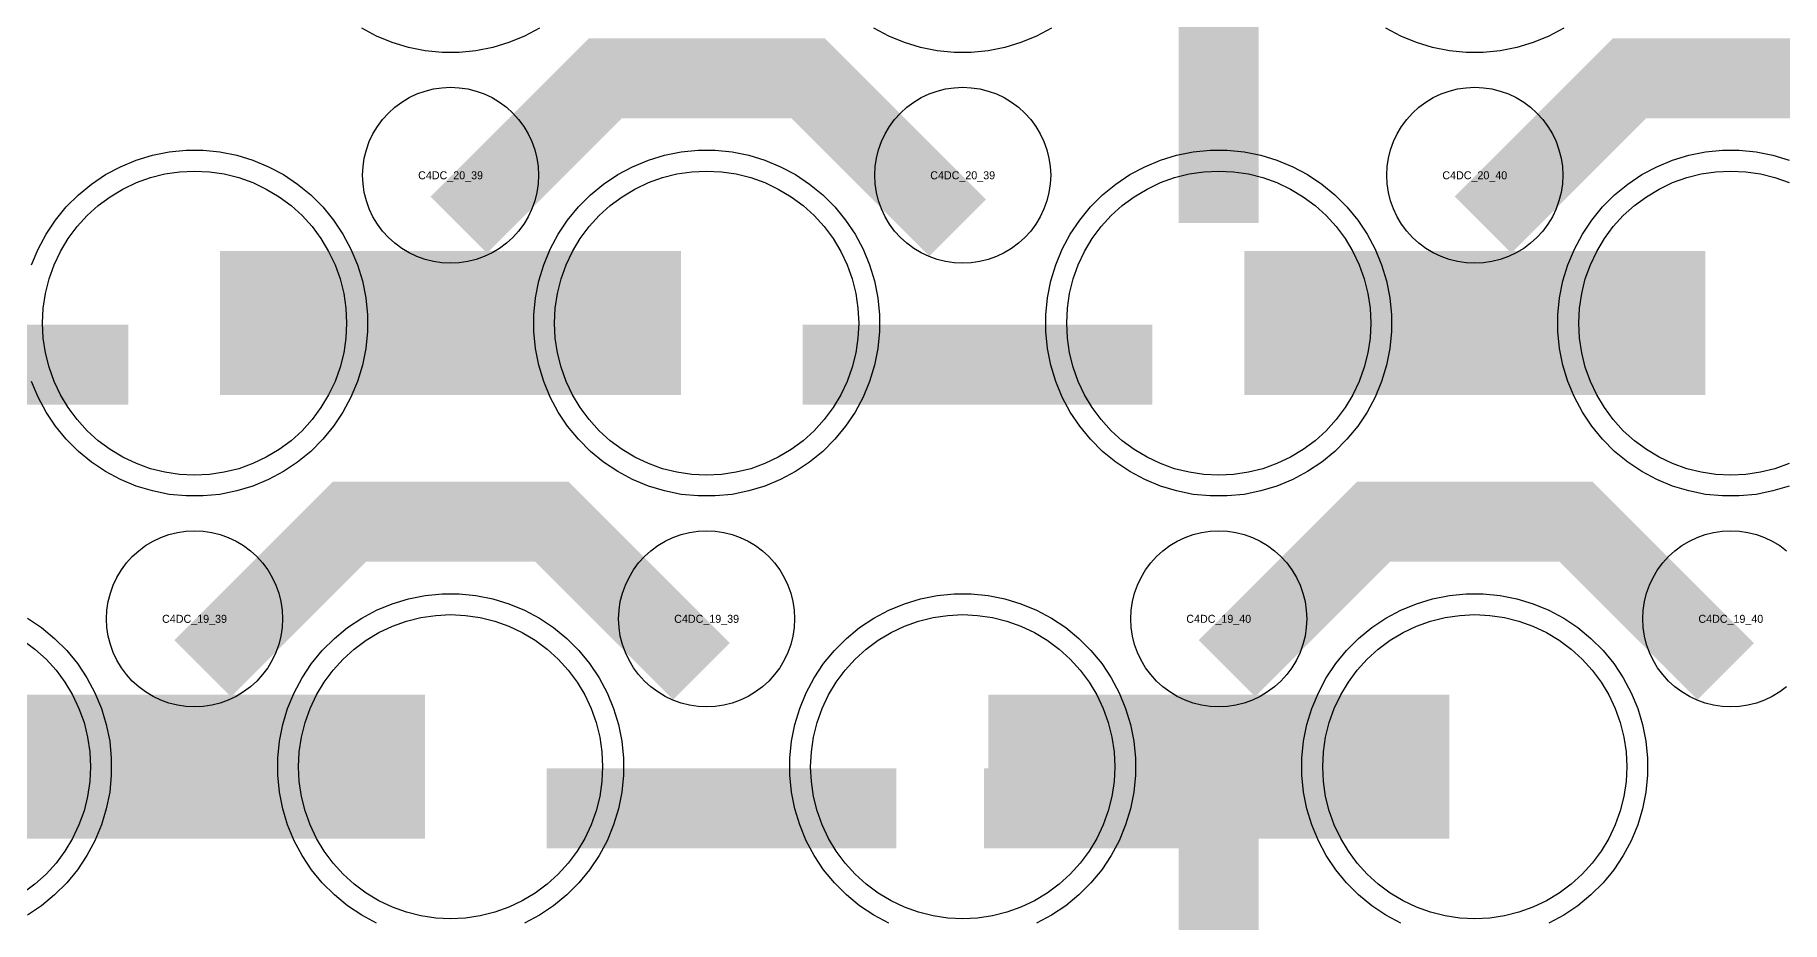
# Model space of a CAD drawing. Extents: x -11880 to 11880, y -14992 to 14992.
# Drawn here: x 430 to 976, y -12255 to -11978 of the extents above; entities that cross this region are included whole.
import ezdxf
from ezdxf.enums import TextEntityAlignment as Align

# ---------------------------------------------------------------- set-up
doc = ezdxf.new("R2010")
doc.units = 0
doc.header["$MEASUREMENT"] = 0
for name, color, linetype in [('GDS_775_DT_237', 138, 'CONTINUOUS'), ('RDL1_FS', 34, 'CONTINUOUS'), ('RDL_BS', 160, 'CONTINUOUS')]:
    doc.layers.add(name, color=color, linetype=linetype)

msp = doc.modelspace()

# ---------------------------------------------------------------- linework, layer by layer
at = {"layer": 'RDL1_FS'}
for points in [[(480, -12115.794), (475.343, -12115.565), (470.732, -12114.881), (466.209, -12113.749), (461.819, -12112.177), (457.605, -12110.185), (453.605, -12107.787), (449.86, -12105.009), (446.406, -12101.879), (443.276, -12098.425), (440.498, -12094.68), (438.1, -12090.68), (436.108, -12086.466), (434.536, -12082.076), (433.404, -12077.553), (432.72, -12072.942), (432.491, -12068.285), (432.72, -12063.628), (433.404, -12059.017), (434.536, -12054.494), (436.108, -12050.104), (438.1, -12045.89), (440.498, -12041.89), (443.276, -12038.145), (446.406, -12034.691), (449.86, -12031.561), (453.605, -12028.783), (457.605, -12026.385), (461.819, -12024.393), (466.209, -12022.821), (470.732, -12021.689), (475.343, -12021.005), (480, -12020.776), (484.657, -12021.005), (489.268, -12021.689), (493.791, -12022.821), (498.181, -12024.393), (502.395, -12026.385), (506.395, -12028.783), (510.14, -12031.561), (513.594, -12034.691), (516.724, -12038.145), (519.502, -12041.89), (521.9, -12045.89), (523.892, -12050.104), (525.464, -12054.494), (526.596, -12059.017), (527.28, -12063.628), (527.509, -12068.285), (527.28, -12072.942), (526.596, -12077.553), (525.464, -12082.076), (523.892, -12086.466), (521.9, -12090.68), (519.502, -12094.68), (516.724, -12098.425), (513.594, -12101.879), (510.14, -12105.009), (506.395, -12107.787), (502.395, -12110.185), (498.181, -12112.177), (493.791, -12113.749), (489.268, -12114.881), (484.657, -12115.565)], [(640, -12115.794), (635.343, -12115.565), (630.732, -12114.881), (626.209, -12113.749), (621.819, -12112.177), (617.605, -12110.185), (613.605, -12107.787), (609.86, -12105.009), (606.406, -12101.879), (603.276, -12098.425), (600.498, -12094.68), (598.1, -12090.68), (596.108, -12086.466), (594.536, -12082.076), (593.404, -12077.553), (592.72, -12072.942), (592.491, -12068.285), (592.72, -12063.628), (593.404, -12059.017), (594.536, -12054.494), (596.108, -12050.104), (598.1, -12045.89), (600.498, -12041.89), (603.276, -12038.145), (606.406, -12034.691), (609.86, -12031.561), (613.605, -12028.783), (617.605, -12026.385), (621.819, -12024.393), (626.209, -12022.821), (630.732, -12021.689), (635.343, -12021.005), (640, -12020.776), (644.657, -12021.005), (649.268, -12021.689), (653.791, -12022.821), (658.181, -12024.393), (662.395, -12026.385), (666.395, -12028.783), (670.14, -12031.561), (673.594, -12034.691), (676.724, -12038.145), (679.502, -12041.89), (681.9, -12045.89), (683.892, -12050.104), (685.464, -12054.494), (686.596, -12059.017), (687.28, -12063.628), (687.509, -12068.285), (687.28, -12072.942), (686.596, -12077.553), (685.464, -12082.076), (683.892, -12086.466), (681.9, -12090.68), (679.502, -12094.68), (676.724, -12098.425), (673.594, -12101.879), (670.14, -12105.009), (666.395, -12107.787), (662.395, -12110.185), (658.181, -12112.177), (653.791, -12113.749), (649.268, -12114.881), (644.657, -12115.565)], [(800, -12115.794), (795.343, -12115.565), (790.732, -12114.881), (786.209, -12113.749), (781.819, -12112.177), (777.605, -12110.185), (773.605, -12107.787), (769.86, -12105.009), (766.406, -12101.879), (763.276, -12098.425), (760.498, -12094.68), (758.1, -12090.68), (756.108, -12086.466), (754.536, -12082.076), (753.404, -12077.553), (752.72, -12072.942), (752.491, -12068.285), (752.72, -12063.628), (753.404, -12059.017), (754.536, -12054.494), (756.108, -12050.104), (758.1, -12045.89), (760.498, -12041.89), (763.276, -12038.145), (766.406, -12034.691), (769.86, -12031.561), (773.605, -12028.783), (777.605, -12026.385), (781.819, -12024.393), (786.209, -12022.821), (790.732, -12021.689), (795.343, -12021.005), (800, -12020.776), (804.657, -12021.005), (809.268, -12021.689), (813.791, -12022.821), (818.181, -12024.393), (822.395, -12026.385), (826.395, -12028.783), (830.14, -12031.561), (833.594, -12034.691), (836.724, -12038.145), (839.502, -12041.89), (841.9, -12045.89), (843.892, -12050.104), (845.464, -12054.494), (846.596, -12059.017), (847.28, -12063.628), (847.509, -12068.285), (847.28, -12072.942), (846.596, -12077.553), (845.464, -12082.076), (843.892, -12086.466), (841.9, -12090.68), (839.502, -12094.68), (836.724, -12098.425), (833.594, -12101.879), (830.14, -12105.009), (826.395, -12107.787), (822.395, -12110.185), (818.181, -12112.177), (813.791, -12113.749), (809.268, -12114.881), (804.657, -12115.565)], [(560, -12254.354), (555.343, -12254.125), (550.732, -12253.441), (546.209, -12252.309), (541.819, -12250.737), (537.605, -12248.745), (533.605, -12246.347), (529.86, -12243.569), (526.406, -12240.439), (523.276, -12236.985), (520.498, -12233.24), (518.1, -12229.24), (516.108, -12225.026), (514.536, -12220.636), (513.404, -12216.113), (512.72, -12211.502), (512.491, -12206.845), (512.72, -12202.188), (513.404, -12197.577), (514.536, -12193.054), (516.108, -12188.664), (518.1, -12184.45), (520.498, -12180.45), (523.276, -12176.705), (526.406, -12173.251), (529.86, -12170.121), (533.605, -12167.343), (537.605, -12164.945), (541.819, -12162.953), (546.209, -12161.381), (550.732, -12160.249), (555.343, -12159.565), (560, -12159.336), (564.657, -12159.565), (569.268, -12160.249), (573.791, -12161.381), (578.181, -12162.953), (582.395, -12164.945), (586.395, -12167.343), (590.14, -12170.121), (593.594, -12173.251), (596.724, -12176.705), (599.502, -12180.45), (601.9, -12184.45), (603.892, -12188.664), (605.464, -12193.054), (606.596, -12197.577), (607.28, -12202.188), (607.509, -12206.845), (607.28, -12211.502), (606.596, -12216.113), (605.464, -12220.636), (603.892, -12225.026), (601.9, -12229.24), (599.502, -12233.24), (596.724, -12236.985), (593.594, -12240.439), (590.14, -12243.569), (586.395, -12246.347), (582.395, -12248.745), (578.181, -12250.737), (573.791, -12252.309), (569.268, -12253.441), (564.657, -12254.125)], [(720, -12254.354), (715.343, -12254.125), (710.732, -12253.441), (706.209, -12252.309), (701.819, -12250.737), (697.605, -12248.745), (693.605, -12246.347), (689.86, -12243.569), (686.406, -12240.439), (683.276, -12236.985), (680.498, -12233.24), (678.1, -12229.24), (676.108, -12225.026), (674.536, -12220.636), (673.404, -12216.113), (672.72, -12211.502), (672.491, -12206.845), (672.72, -12202.188), (673.404, -12197.577), (674.536, -12193.054), (676.108, -12188.664), (678.1, -12184.45), (680.498, -12180.45), (683.276, -12176.705), (686.406, -12173.251), (689.86, -12170.121), (693.605, -12167.343), (697.605, -12164.945), (701.819, -12162.953), (706.209, -12161.381), (710.732, -12160.249), (715.343, -12159.565), (720, -12159.336), (724.657, -12159.565), (729.268, -12160.249), (733.791, -12161.381), (738.181, -12162.953), (742.395, -12164.945), (746.395, -12167.343), (750.14, -12170.121), (753.594, -12173.251), (756.724, -12176.705), (759.502, -12180.45), (761.9, -12184.45), (763.892, -12188.664), (765.464, -12193.054), (766.596, -12197.577), (767.28, -12202.188), (767.509, -12206.845), (767.28, -12211.502), (766.596, -12216.113), (765.464, -12220.636), (763.892, -12225.026), (761.9, -12229.24), (759.502, -12233.24), (756.724, -12236.985), (753.594, -12240.439), (750.14, -12243.569), (746.395, -12246.347), (742.395, -12248.745), (738.181, -12250.737), (733.791, -12252.309), (729.268, -12253.441), (724.657, -12254.125)], [(880, -12254.354), (875.343, -12254.125), (870.732, -12253.441), (866.209, -12252.309), (861.819, -12250.737), (857.605, -12248.745), (853.605, -12246.347), (849.86, -12243.569), (846.406, -12240.439), (843.276, -12236.985), (840.498, -12233.24), (838.1, -12229.24), (836.108, -12225.026), (834.536, -12220.636), (833.404, -12216.113), (832.72, -12211.502), (832.491, -12206.845), (832.72, -12202.188), (833.404, -12197.577), (834.536, -12193.054), (836.108, -12188.664), (838.1, -12184.45), (840.498, -12180.45), (843.276, -12176.705), (846.406, -12173.251), (849.86, -12170.121), (853.605, -12167.343), (857.605, -12164.945), (861.819, -12162.953), (866.209, -12161.381), (870.732, -12160.249), (875.343, -12159.565), (880, -12159.336), (884.657, -12159.565), (889.268, -12160.249), (893.791, -12161.381), (898.181, -12162.953), (902.395, -12164.945), (906.395, -12167.343), (910.14, -12170.121), (913.594, -12173.251), (916.724, -12176.705), (919.502, -12180.45), (921.9, -12184.45), (923.892, -12188.664), (925.464, -12193.054), (926.596, -12197.577), (927.28, -12202.188), (927.509, -12206.845), (927.28, -12211.502), (926.596, -12216.113), (925.464, -12220.636), (923.892, -12225.026), (921.9, -12229.24), (919.502, -12233.24), (916.724, -12236.985), (913.594, -12240.439), (910.14, -12243.569), (906.395, -12246.347), (902.395, -12248.745), (898.181, -12250.737), (893.791, -12252.309), (889.268, -12253.441), (884.657, -12254.125)]]:
    msp.add_lwpolyline(points, close=True, dxfattribs=at)
for points in [[(978.181, -12112.177), (973.791, -12113.749), (969.268, -12114.881), (964.657, -12115.565), (960, -12115.794), (955.343, -12115.565), (950.732, -12114.881), (946.209, -12113.749), (941.819, -12112.177), (937.605, -12110.185), (933.605, -12107.787), (929.86, -12105.009), (926.406, -12101.879), (923.276, -12098.425), (920.498, -12094.68), (918.1, -12090.68), (916.108, -12086.466), (914.536, -12082.076), (913.404, -12077.553), (912.72, -12072.942), (912.491, -12068.285), (912.72, -12063.628), (913.404, -12059.017), (914.536, -12054.494), (916.108, -12050.104), (918.1, -12045.89), (920.498, -12041.89), (923.276, -12038.145), (926.406, -12034.691), (929.86, -12031.561), (933.605, -12028.783), (937.605, -12026.385), (941.819, -12024.393), (946.209, -12022.821), (950.732, -12021.689), (955.343, -12021.005), (960, -12020.776), (964.657, -12021.005), (969.268, -12021.689), (973.791, -12022.821), (978.181, -12024.393)], [(426.395, -12167.343), (430.14, -12170.121), (433.594, -12173.251), (436.724, -12176.705), (439.502, -12180.45), (441.9, -12184.45), (443.892, -12188.664), (445.464, -12193.054), (446.596, -12197.577), (447.28, -12202.188), (447.509, -12206.845), (447.28, -12211.502), (446.596, -12216.113), (445.464, -12220.636), (443.892, -12225.026), (441.9, -12229.24), (439.502, -12233.24), (436.724, -12236.985), (433.594, -12240.439), (430.14, -12243.569), (426.395, -12246.347)]]:
    msp.add_lwpolyline(points, dxfattribs=at)
for points in [[(488.002, -12068.285, 45, 45, 0), (560.002, -12068.285, 45, 45, 0)], [(560.002, -12068.285, 45, 45, 0), (632.002, -12068.285, 45, 45, 0)], [(808.002, -12068.285, 45, 45, 0), (880.002, -12068.285, 45, 45, 0)], [(880.002, -12068.285, 45, 45, 0), (952.002, -12068.285, 45, 45, 0)], [(408.002, -12206.845, 45, 45, 0), (480.002, -12206.845, 45, 45, 0)], [(480.002, -12206.845, 45, 45, 0), (552.002, -12206.845, 45, 45, 0)], [(728.002, -12206.845, 45, 45, 0), (800.002, -12206.845, 45, 45, 0)], [(800.002, -12206.845, 45, 45, 0), (872.002, -12206.845, 45, 45, 0)]]:
    msp.add_lwpolyline(points, format="xyseb", dxfattribs=at)
at = {"layer": 'RDL_BS'}
for points in [[(800, -12037.01, 25, 25, 0), (800, -11930.233, 25, 25, 0)], [(800, -11960.702, 25, 25, 0), (800, -12006.322, 25, 25, 0)], [(562.562, -12037.599, 25, 25, 0), (608.377, -11991.784, 25, 25, 0), (641.93, -11991.784, 25, 25, 0)], [(718.401, -12038.498, 25, 25, 0), (671.687, -11991.784, 25, 25, 0), (641.929, -11991.784, 25, 25, 0)], [(882.562, -12037.599, 25, 25, 0), (928.377, -11991.784, 25, 25, 0), (961.93, -11991.784, 25, 25, 0)], [(1038.401, -12038.498, 25, 25, 0), (991.687, -11991.784, 25, 25, 0), (961.929, -11991.784, 25, 25, 0)], [(350.016, -12081.298, 25, 25, 0), (459.281, -12081.298, 25, 25, 0)], [(670.016, -12081.298, 25, 25, 0), (779.281, -12081.298, 25, 25, 0)], [(482.562, -12176.159, 25, 25, 0), (528.377, -12130.344, 25, 25, 0), (561.93, -12130.344, 25, 25, 0)], [(638.401, -12177.058, 25, 25, 0), (591.687, -12130.344, 25, 25, 0), (561.929, -12130.344, 25, 25, 0)], [(802.562, -12176.159, 25, 25, 0), (848.377, -12130.344, 25, 25, 0), (881.93, -12130.344, 25, 25, 0)], [(958.401, -12177.058, 25, 25, 0), (911.687, -12130.344, 25, 25, 0), (881.929, -12130.344, 25, 25, 0)], [(800, -12314.115, 25, 25, 0), (800, -12207.338, 25, 25, 0)], [(590.016, -12219.858, 25, 25, 0), (699.281, -12219.858, 25, 25, 0)], [(812.5, -12219.838, 25, 25, 0), (726.667, -12219.838, 25, 25, 0)], [(772.944, -12219.838, 25, 25, 0), (731.74, -12219.838, 25, 25, 0)], [(800, -12237.807, 25, 25, 0), (800, -12283.427, 25, 25, 0)]]:
    msp.add_lwpolyline(points, format="xyseb", dxfattribs=at)
at = {"layer": 'RDL_BS', "color": 241, "true_color": 0xf7abae}
msp.add_lwpolyline([(587.777, -11976.103), (583.115, -11978.595), (578.205, -11980.626), (573.165, -11982.157), (567.938, -11983.203), (562.644, -11983.72), (557.356, -11983.72), (552.062, -11983.203), (546.835, -11982.157), (541.795, -11980.626), (536.885, -11978.595), (532.223, -11976.103)], dxfattribs=at)
at = {"layer": 'RDL_BS'}
for points in [[(747.777, -11976.103), (743.115, -11978.595), (738.205, -11980.626), (733.165, -11982.157), (727.938, -11983.203), (722.644, -11983.72), (717.356, -11983.72), (712.062, -11983.203), (706.835, -11982.157), (701.795, -11980.626), (696.885, -11978.595), (692.223, -11976.103)], [(907.777, -11976.103), (903.115, -11978.595), (898.205, -11980.626), (893.165, -11982.157), (887.938, -11983.203), (882.644, -11983.72), (877.356, -11983.72), (872.062, -11983.203), (866.835, -11982.157), (861.795, -11980.626), (856.885, -11978.595), (852.223, -11976.103)], [(429.094, -12050.08), (431.125, -12045.17), (433.617, -12040.508), (436.564, -12036.094), (439.926, -12031.993), (443.708, -12028.211), (447.809, -12024.849), (452.223, -12021.902), (456.885, -12019.41), (461.795, -12017.379), (466.835, -12015.848), (472.062, -12014.802), (477.356, -12014.285), (482.644, -12014.285), (487.938, -12014.802), (493.165, -12015.848), (498.205, -12017.379), (503.115, -12019.41), (507.777, -12021.902), (512.191, -12024.849), (516.292, -12028.211), (520.074, -12031.993), (523.436, -12036.094), (526.383, -12040.508), (528.875, -12045.17), (530.906, -12050.08), (532.437, -12055.12), (533.483, -12060.347), (534, -12065.641), (534, -12070.929), (533.483, -12076.223), (532.437, -12081.45), (530.906, -12086.49), (528.875, -12091.4), (526.383, -12096.062), (523.436, -12100.476), (520.074, -12104.577), (516.292, -12108.359), (512.191, -12111.721), (507.777, -12114.668), (503.115, -12117.16), (498.205, -12119.191), (493.165, -12120.722), (487.938, -12121.768), (482.644, -12122.285), (477.356, -12122.285), (472.062, -12121.768), (466.835, -12120.722), (461.795, -12119.191), (456.885, -12117.16), (452.223, -12114.668), (447.809, -12111.721), (443.708, -12108.359), (439.926, -12104.577), (436.564, -12100.476), (433.617, -12096.062), (431.125, -12091.4), (429.094, -12086.49)], [(978.205, -12119.191), (973.165, -12120.722), (967.938, -12121.768), (962.644, -12122.285), (957.356, -12122.285), (952.062, -12121.768), (946.835, -12120.722), (941.795, -12119.191), (936.885, -12117.16), (932.223, -12114.668), (927.809, -12111.721), (923.708, -12108.359), (919.926, -12104.577), (916.564, -12100.476), (913.617, -12096.062), (911.125, -12091.4), (909.094, -12086.49), (907.563, -12081.45), (906.517, -12076.223), (906, -12070.929), (906, -12065.641), (906.517, -12060.347), (907.563, -12055.12), (909.094, -12050.08), (911.125, -12045.17), (913.617, -12040.508), (916.564, -12036.094), (919.926, -12031.993), (923.708, -12028.211), (927.809, -12024.849), (932.223, -12021.902), (936.885, -12019.41), (941.795, -12017.379), (946.835, -12015.848), (952.062, -12014.802), (957.356, -12014.285), (962.644, -12014.285), (967.938, -12014.802), (973.165, -12015.848), (978.205, -12017.379)], [(977.443, -12181.911), (975.28, -12183.514), (972.956, -12184.907), (970.519, -12186.059), (967.984, -12186.966), (965.365, -12187.623), (962.693, -12188.019), (960, -12188.151), (957.307, -12188.019), (954.635, -12187.623), (952.016, -12186.966), (949.481, -12186.059), (947.044, -12184.907), (944.72, -12183.514), (942.557, -12181.911), (940.558, -12180.099), (938.746, -12178.1), (937.143, -12175.937), (935.75, -12173.613), (934.598, -12171.176), (933.691, -12168.641), (933.034, -12166.022), (932.638, -12163.35), (932.506, -12160.657), (932.638, -12157.964), (933.034, -12155.292), (933.691, -12152.673), (934.598, -12150.138), (935.75, -12147.701), (937.143, -12145.377), (938.746, -12143.214), (940.558, -12141.215), (942.557, -12139.403), (944.72, -12137.8), (947.044, -12136.407), (949.481, -12135.255), (952.016, -12134.348), (954.635, -12133.691), (957.307, -12133.295), (960, -12133.163), (962.693, -12133.295), (965.365, -12133.691), (967.984, -12134.348), (970.519, -12135.255), (972.956, -12136.407), (975.28, -12137.8), (977.443, -12139.403)], [(536.885, -12255.72), (532.223, -12253.228), (527.809, -12250.281), (523.708, -12246.919), (519.926, -12243.137), (516.564, -12239.036), (513.617, -12234.622), (511.125, -12229.96), (509.094, -12225.05), (507.563, -12220.01), (506.517, -12214.783), (506, -12209.489), (506, -12204.201), (506.517, -12198.907), (507.563, -12193.68), (509.094, -12188.64), (511.125, -12183.73), (513.617, -12179.068), (516.564, -12174.654), (519.926, -12170.553), (523.708, -12166.771), (527.809, -12163.409), (532.223, -12160.462), (536.885, -12157.97), (541.795, -12155.939), (546.835, -12154.408), (552.062, -12153.362), (557.356, -12152.845), (562.644, -12152.845), (567.938, -12153.362), (573.165, -12154.408), (578.205, -12155.939), (583.115, -12157.97), (587.777, -12160.462), (592.191, -12163.409), (596.292, -12166.771), (600.074, -12170.553), (603.436, -12174.654), (606.383, -12179.068), (608.875, -12183.73), (610.906, -12188.64), (612.437, -12193.68), (613.483, -12198.907), (614, -12204.201), (614, -12209.489), (613.483, -12214.783), (612.437, -12220.01), (610.906, -12225.05), (608.875, -12229.96), (606.383, -12234.622), (603.436, -12239.036), (600.074, -12243.137), (596.292, -12246.919), (592.191, -12250.281), (587.777, -12253.228), (583.115, -12255.72)], [(696.885, -12255.72), (692.223, -12253.228), (687.809, -12250.281), (683.708, -12246.919), (679.926, -12243.137), (676.564, -12239.036), (673.617, -12234.622), (671.125, -12229.96), (669.094, -12225.05), (667.563, -12220.01), (666.517, -12214.783), (666, -12209.489), (666, -12204.201), (666.517, -12198.907), (667.563, -12193.68), (669.094, -12188.64), (671.125, -12183.73), (673.617, -12179.068), (676.564, -12174.654), (679.926, -12170.553), (683.708, -12166.771), (687.809, -12163.409), (692.223, -12160.462), (696.885, -12157.97), (701.795, -12155.939), (706.835, -12154.408), (712.062, -12153.362), (717.356, -12152.845), (722.644, -12152.845), (727.938, -12153.362), (733.165, -12154.408), (738.205, -12155.939), (743.115, -12157.97), (747.777, -12160.462), (752.191, -12163.409), (756.292, -12166.771), (760.074, -12170.553), (763.436, -12174.654), (766.383, -12179.068), (768.875, -12183.73), (770.906, -12188.64), (772.437, -12193.68), (773.483, -12198.907), (774, -12204.201), (774, -12209.489), (773.483, -12214.783), (772.437, -12220.01), (770.906, -12225.05), (768.875, -12229.96), (766.383, -12234.622), (763.436, -12239.036), (760.074, -12243.137), (756.292, -12246.919), (752.191, -12250.281), (747.777, -12253.228), (743.115, -12255.72)], [(856.885, -12255.72), (852.223, -12253.228), (847.809, -12250.281), (843.708, -12246.919), (839.926, -12243.137), (836.564, -12239.036), (833.617, -12234.622), (831.125, -12229.96), (829.094, -12225.05), (827.563, -12220.01), (826.517, -12214.783), (826, -12209.489), (826, -12204.201), (826.517, -12198.907), (827.563, -12193.68), (829.094, -12188.64), (831.125, -12183.73), (833.617, -12179.068), (836.564, -12174.654), (839.926, -12170.553), (843.708, -12166.771), (847.809, -12163.409), (852.223, -12160.462), (856.885, -12157.97), (861.795, -12155.939), (866.835, -12154.408), (872.062, -12153.362), (877.356, -12152.845), (882.644, -12152.845), (887.938, -12153.362), (893.165, -12154.408), (898.205, -12155.939), (903.115, -12157.97), (907.777, -12160.462), (912.191, -12163.409), (916.292, -12166.771), (920.074, -12170.553), (923.436, -12174.654), (926.383, -12179.068), (928.875, -12183.73), (930.906, -12188.64), (932.437, -12193.68), (933.483, -12198.907), (934, -12204.201), (934, -12209.489), (933.483, -12214.783), (932.437, -12220.01), (930.906, -12225.05), (928.875, -12229.96), (926.383, -12234.622), (923.436, -12239.036), (920.074, -12243.137), (916.292, -12246.919), (912.191, -12250.281), (907.777, -12253.228), (903.115, -12255.72)], [(427.777, -12160.462), (432.191, -12163.409), (436.292, -12166.771), (440.074, -12170.553), (443.436, -12174.654), (446.383, -12179.068), (448.875, -12183.73), (450.906, -12188.64), (452.437, -12193.68), (453.483, -12198.907), (454, -12204.201), (454, -12209.489), (453.483, -12214.783), (452.437, -12220.01), (450.906, -12225.05), (448.875, -12229.96), (446.383, -12234.622), (443.436, -12239.036), (440.074, -12243.137), (436.292, -12246.919), (432.191, -12250.281), (427.777, -12253.228)]]:
    msp.add_lwpolyline(points, dxfattribs=at)
for points in [[(560, -12049.591), (557.307, -12049.459), (554.635, -12049.063), (552.016, -12048.406), (549.481, -12047.499), (547.044, -12046.347), (544.72, -12044.954), (542.557, -12043.351), (540.558, -12041.539), (538.746, -12039.54), (537.143, -12037.377), (535.75, -12035.053), (534.598, -12032.616), (533.691, -12030.081), (533.034, -12027.462), (532.638, -12024.79), (532.506, -12022.097), (532.638, -12019.404), (533.034, -12016.732), (533.691, -12014.113), (534.598, -12011.578), (535.75, -12009.141), (537.143, -12006.817), (538.746, -12004.654), (540.558, -12002.655), (542.557, -12000.843), (544.72, -11999.24), (547.044, -11997.847), (549.481, -11996.695), (552.016, -11995.788), (554.635, -11995.131), (557.307, -11994.735), (560, -11994.603), (562.693, -11994.735), (565.365, -11995.131), (567.984, -11995.788), (570.519, -11996.695), (572.956, -11997.847), (575.28, -11999.24), (577.443, -12000.843), (579.442, -12002.655), (581.254, -12004.654), (582.857, -12006.817), (584.25, -12009.141), (585.402, -12011.578), (586.309, -12014.113), (586.966, -12016.732), (587.362, -12019.404), (587.494, -12022.097), (587.362, -12024.79), (586.966, -12027.462), (586.309, -12030.081), (585.402, -12032.616), (584.25, -12035.053), (582.857, -12037.377), (581.254, -12039.54), (579.442, -12041.539), (577.443, -12043.351), (575.28, -12044.954), (572.956, -12046.347), (570.519, -12047.499), (567.984, -12048.406), (565.365, -12049.063), (562.693, -12049.459)], [(720, -12049.591), (717.307, -12049.459), (714.635, -12049.063), (712.016, -12048.406), (709.481, -12047.499), (707.044, -12046.347), (704.72, -12044.954), (702.557, -12043.351), (700.558, -12041.539), (698.746, -12039.54), (697.143, -12037.377), (695.75, -12035.053), (694.598, -12032.616), (693.691, -12030.081), (693.034, -12027.462), (692.638, -12024.79), (692.506, -12022.097), (692.638, -12019.404), (693.034, -12016.732), (693.691, -12014.113), (694.598, -12011.578), (695.75, -12009.141), (697.143, -12006.817), (698.746, -12004.654), (700.558, -12002.655), (702.557, -12000.843), (704.72, -11999.24), (707.044, -11997.847), (709.481, -11996.695), (712.016, -11995.788), (714.635, -11995.131), (717.307, -11994.735), (720, -11994.603), (722.693, -11994.735), (725.365, -11995.131), (727.984, -11995.788), (730.519, -11996.695), (732.956, -11997.847), (735.28, -11999.24), (737.443, -12000.843), (739.442, -12002.655), (741.254, -12004.654), (742.857, -12006.817), (744.25, -12009.141), (745.402, -12011.578), (746.309, -12014.113), (746.966, -12016.732), (747.362, -12019.404), (747.494, -12022.097), (747.362, -12024.79), (746.966, -12027.462), (746.309, -12030.081), (745.402, -12032.616), (744.25, -12035.053), (742.857, -12037.377), (741.254, -12039.54), (739.442, -12041.539), (737.443, -12043.351), (735.28, -12044.954), (732.956, -12046.347), (730.519, -12047.499), (727.984, -12048.406), (725.365, -12049.063), (722.693, -12049.459)], [(880, -12049.591), (877.307, -12049.459), (874.635, -12049.063), (872.016, -12048.406), (869.481, -12047.499), (867.044, -12046.347), (864.72, -12044.954), (862.557, -12043.351), (860.558, -12041.539), (858.746, -12039.54), (857.143, -12037.377), (855.75, -12035.053), (854.598, -12032.616), (853.691, -12030.081), (853.034, -12027.462), (852.638, -12024.79), (852.506, -12022.097), (852.638, -12019.404), (853.034, -12016.732), (853.691, -12014.113), (854.598, -12011.578), (855.75, -12009.141), (857.143, -12006.817), (858.746, -12004.654), (860.558, -12002.655), (862.557, -12000.843), (864.72, -11999.24), (867.044, -11997.847), (869.481, -11996.695), (872.016, -11995.788), (874.635, -11995.131), (877.307, -11994.735), (880, -11994.603), (882.693, -11994.735), (885.365, -11995.131), (887.984, -11995.788), (890.519, -11996.695), (892.956, -11997.847), (895.28, -11999.24), (897.443, -12000.843), (899.442, -12002.655), (901.254, -12004.654), (902.857, -12006.817), (904.25, -12009.141), (905.402, -12011.578), (906.309, -12014.113), (906.966, -12016.732), (907.362, -12019.404), (907.494, -12022.097), (907.362, -12024.79), (906.966, -12027.462), (906.309, -12030.081), (905.402, -12032.616), (904.25, -12035.053), (902.857, -12037.377), (901.254, -12039.54), (899.442, -12041.539), (897.443, -12043.351), (895.28, -12044.954), (892.956, -12046.347), (890.519, -12047.499), (887.984, -12048.406), (885.365, -12049.063), (882.693, -12049.459)], [(637.356, -12122.285), (632.062, -12121.768), (626.835, -12120.722), (621.795, -12119.191), (616.885, -12117.16), (612.223, -12114.668), (607.809, -12111.721), (603.708, -12108.359), (599.926, -12104.577), (596.564, -12100.476), (593.617, -12096.062), (591.125, -12091.4), (589.094, -12086.49), (587.563, -12081.45), (586.517, -12076.223), (586, -12070.929), (586, -12065.641), (586.517, -12060.347), (587.563, -12055.12), (589.094, -12050.08), (591.125, -12045.17), (593.617, -12040.508), (596.564, -12036.094), (599.926, -12031.993), (603.708, -12028.211), (607.809, -12024.849), (612.223, -12021.902), (616.885, -12019.41), (621.795, -12017.379), (626.835, -12015.848), (632.062, -12014.802), (637.356, -12014.285), (642.644, -12014.285), (647.938, -12014.802), (653.165, -12015.848), (658.205, -12017.379), (663.115, -12019.41), (667.777, -12021.902), (672.191, -12024.849), (676.292, -12028.211), (680.074, -12031.993), (683.436, -12036.094), (686.383, -12040.508), (688.875, -12045.17), (690.906, -12050.08), (692.437, -12055.12), (693.483, -12060.347), (694, -12065.641), (694, -12070.929), (693.483, -12076.223), (692.437, -12081.45), (690.906, -12086.49), (688.875, -12091.4), (686.383, -12096.062), (683.436, -12100.476), (680.074, -12104.577), (676.292, -12108.359), (672.191, -12111.721), (667.777, -12114.668), (663.115, -12117.16), (658.205, -12119.191), (653.165, -12120.722), (647.938, -12121.768), (642.644, -12122.285)], [(797.356, -12122.285), (792.062, -12121.768), (786.835, -12120.722), (781.795, -12119.191), (776.885, -12117.16), (772.223, -12114.668), (767.809, -12111.721), (763.708, -12108.359), (759.926, -12104.577), (756.564, -12100.476), (753.617, -12096.062), (751.125, -12091.4), (749.094, -12086.49), (747.563, -12081.45), (746.517, -12076.223), (746, -12070.929), (746, -12065.641), (746.517, -12060.347), (747.563, -12055.12), (749.094, -12050.08), (751.125, -12045.17), (753.617, -12040.508), (756.564, -12036.094), (759.926, -12031.993), (763.708, -12028.211), (767.809, -12024.849), (772.223, -12021.902), (776.885, -12019.41), (781.795, -12017.379), (786.835, -12015.848), (792.062, -12014.802), (797.356, -12014.285), (802.644, -12014.285), (807.938, -12014.802), (813.165, -12015.848), (818.205, -12017.379), (823.115, -12019.41), (827.777, -12021.902), (832.191, -12024.849), (836.292, -12028.211), (840.074, -12031.993), (843.436, -12036.094), (846.383, -12040.508), (848.875, -12045.17), (850.906, -12050.08), (852.437, -12055.12), (853.483, -12060.347), (854, -12065.641), (854, -12070.929), (853.483, -12076.223), (852.437, -12081.45), (850.906, -12086.49), (848.875, -12091.4), (846.383, -12096.062), (843.436, -12100.476), (840.074, -12104.577), (836.292, -12108.359), (832.191, -12111.721), (827.777, -12114.668), (823.115, -12117.16), (818.205, -12119.191), (813.165, -12120.722), (807.938, -12121.768), (802.644, -12122.285)], [(480, -12188.151), (477.307, -12188.019), (474.635, -12187.623), (472.016, -12186.966), (469.481, -12186.059), (467.044, -12184.907), (464.72, -12183.514), (462.557, -12181.911), (460.558, -12180.099), (458.746, -12178.1), (457.143, -12175.937), (455.75, -12173.613), (454.598, -12171.176), (453.691, -12168.641), (453.034, -12166.022), (452.638, -12163.35), (452.506, -12160.657), (452.638, -12157.964), (453.034, -12155.292), (453.691, -12152.673), (454.598, -12150.138), (455.75, -12147.701), (457.143, -12145.377), (458.746, -12143.214), (460.558, -12141.215), (462.557, -12139.403), (464.72, -12137.8), (467.044, -12136.407), (469.481, -12135.255), (472.016, -12134.348), (474.635, -12133.691), (477.307, -12133.295), (480, -12133.163), (482.693, -12133.295), (485.365, -12133.691), (487.984, -12134.348), (490.519, -12135.255), (492.956, -12136.407), (495.28, -12137.8), (497.443, -12139.403), (499.442, -12141.215), (501.254, -12143.214), (502.857, -12145.377), (504.25, -12147.701), (505.402, -12150.138), (506.309, -12152.673), (506.966, -12155.292), (507.362, -12157.964), (507.494, -12160.657), (507.362, -12163.35), (506.966, -12166.022), (506.309, -12168.641), (505.402, -12171.176), (504.25, -12173.613), (502.857, -12175.937), (501.254, -12178.1), (499.442, -12180.099), (497.443, -12181.911), (495.28, -12183.514), (492.956, -12184.907), (490.519, -12186.059), (487.984, -12186.966), (485.365, -12187.623), (482.693, -12188.019)], [(640, -12188.151), (637.307, -12188.019), (634.635, -12187.623), (632.016, -12186.966), (629.481, -12186.059), (627.044, -12184.907), (624.72, -12183.514), (622.557, -12181.911), (620.558, -12180.099), (618.746, -12178.1), (617.143, -12175.937), (615.75, -12173.613), (614.598, -12171.176), (613.691, -12168.641), (613.034, -12166.022), (612.638, -12163.35), (612.506, -12160.657), (612.638, -12157.964), (613.034, -12155.292), (613.691, -12152.673), (614.598, -12150.138), (615.75, -12147.701), (617.143, -12145.377), (618.746, -12143.214), (620.558, -12141.215), (622.557, -12139.403), (624.72, -12137.8), (627.044, -12136.407), (629.481, -12135.255), (632.016, -12134.348), (634.635, -12133.691), (637.307, -12133.295), (640, -12133.163), (642.693, -12133.295), (645.365, -12133.691), (647.984, -12134.348), (650.519, -12135.255), (652.956, -12136.407), (655.28, -12137.8), (657.443, -12139.403), (659.442, -12141.215), (661.254, -12143.214), (662.857, -12145.377), (664.25, -12147.701), (665.402, -12150.138), (666.309, -12152.673), (666.966, -12155.292), (667.362, -12157.964), (667.494, -12160.657), (667.362, -12163.35), (666.966, -12166.022), (666.309, -12168.641), (665.402, -12171.176), (664.25, -12173.613), (662.857, -12175.937), (661.254, -12178.1), (659.442, -12180.099), (657.443, -12181.911), (655.28, -12183.514), (652.956, -12184.907), (650.519, -12186.059), (647.984, -12186.966), (645.365, -12187.623), (642.693, -12188.019)], [(800, -12188.151), (797.307, -12188.019), (794.635, -12187.623), (792.016, -12186.966), (789.481, -12186.059), (787.044, -12184.907), (784.72, -12183.514), (782.557, -12181.911), (780.558, -12180.099), (778.746, -12178.1), (777.143, -12175.937), (775.75, -12173.613), (774.598, -12171.176), (773.691, -12168.641), (773.034, -12166.022), (772.638, -12163.35), (772.506, -12160.657), (772.638, -12157.964), (773.034, -12155.292), (773.691, -12152.673), (774.598, -12150.138), (775.75, -12147.701), (777.143, -12145.377), (778.746, -12143.214), (780.558, -12141.215), (782.557, -12139.403), (784.72, -12137.8), (787.044, -12136.407), (789.481, -12135.255), (792.016, -12134.348), (794.635, -12133.691), (797.307, -12133.295), (800, -12133.163), (802.693, -12133.295), (805.365, -12133.691), (807.984, -12134.348), (810.519, -12135.255), (812.956, -12136.407), (815.28, -12137.8), (817.443, -12139.403), (819.442, -12141.215), (821.254, -12143.214), (822.857, -12145.377), (824.25, -12147.701), (825.402, -12150.138), (826.309, -12152.673), (826.966, -12155.292), (827.362, -12157.964), (827.494, -12160.657), (827.362, -12163.35), (826.966, -12166.022), (826.309, -12168.641), (825.402, -12171.176), (824.25, -12173.613), (822.857, -12175.937), (821.254, -12178.1), (819.442, -12180.099), (817.443, -12181.911), (815.28, -12183.514), (812.956, -12184.907), (810.519, -12186.059), (807.984, -12186.966), (805.365, -12187.623), (802.693, -12188.019)]]:
    msp.add_lwpolyline(points, close=True, dxfattribs=at)

# ---------------------------------------------------------------- texts
at = {"layer": 'GDS_775_DT_237'}
for s, p in [('C4DC_20_39', (560, -12022.097)), ('C4DC_20_39', (560, -12022.097)), ('C4DC_20_39', (720, -12022.097)), ('C4DC_20_39', (720, -12022.097)), ('C4DC_20_40', (880, -12022.097)), ('C4DC_20_40', (880, -12022.097)), ('C4DC_19_39', (480, -12160.657)), ('C4DC_19_39', (480, -12160.657)), ('C4DC_19_39', (640, -12160.657)), ('C4DC_19_39', (640, -12160.657)), ('C4DC_19_40', (800, -12160.657)), ('C4DC_19_40', (800, -12160.657)), ('C4DC_19_40', (960, -12160.657)), ('C4DC_19_40', (960, -12160.657))]:
    msp.add_text(s, height=2.5, dxfattribs=at).set_placement(p, align=Align.MIDDLE_CENTER)

doc.saveas('drawing.dxf')
